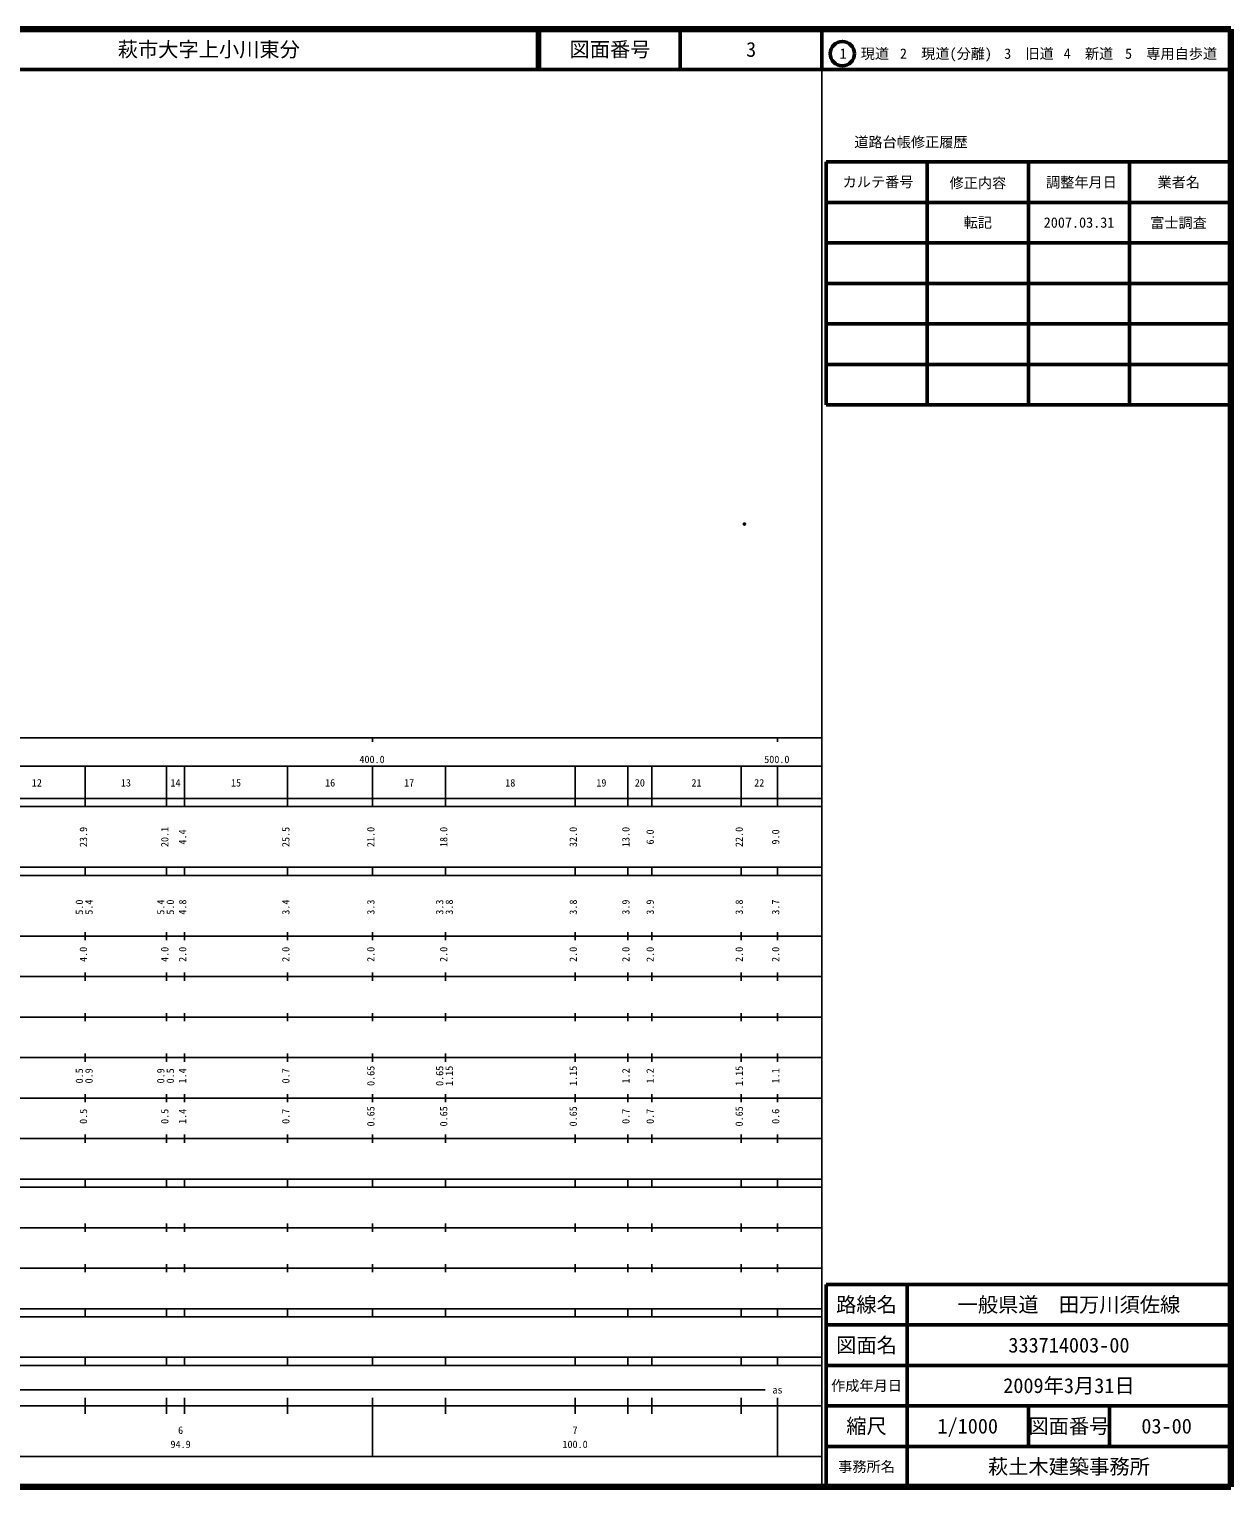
# Model space of a CAD drawing. Units: millimetres on the paper. Extents: x 40 to 680, y 20 to 380.
# Drawn here: x 383.1 to 680, y 20 to 380 of the extents above; entities that cross this region are included whole.
import ezdxf
from ezdxf.enums import TextEntityAlignment as Align

# ---------------------------------------------------------------- set-up
doc = ezdxf.new("R2010")
doc.units = ezdxf.units.MM
doc.header["$PDMODE"] = 32
doc.header["$PDSIZE"] = 0.5
doc.layers.add('M-OTRS', color=6, linetype='Continuous')
doc.layers.add('M-TTL-TXT', color=7, linetype='Continuous')
for name, color, linetype, lineweight in [('M-TTL', 2, 'Continuous', 140), ('M-TTL-BAND', 7, 'Continuous', 25), ('M-TTL-FRAM', 2, 'Continuous', 50), ('M-TTL-LINE', 7, 'Continuous', 50)]:
    doc.layers.add(name, color=color, linetype=linetype, lineweight=lineweight)
doc.styles.add('ＭＳ ゴシック', font='')
doc.styles.get('ＭＳ ゴシック').set_extended_font_data('MS Gothic')

msp = doc.modelspace()

# ---------------------------------------------------------------- linework, layer by layer
at = {"layer": 'M-OTRS'}
msp.add_point((559.819, 257.78), dxfattribs=at)
at = {"layer": 'M-TTL'}
for p, q in [((680, 380), (40, 380)), ((680, 20), (680, 380)), ((40, 20), (680, 20))]:
    msp.add_line(p, q, dxfattribs=at)
at = {"layer": 'M-TTL-BAND'}
for p, q in [((579, 20), (579, 370)), ((40, 205), (579, 205)), ((468, 205), (468, 204)), ((568, 205), (568, 204)), ((68, 198), (579, 198)), ((397, 188), (397, 198)), ((417.1, 188), (417.1, 198)), ((421.5, 188), (421.5, 198)), ((447, 188), (447, 198)), ((468, 188), (468, 198)), ((486, 188), (486, 198)), ((518, 188), (518, 198)), ((531, 188), (531, 198)), ((537, 188), (537, 198)), ((559, 188), (559, 198)), ((568, 188), (568, 198)), ((40, 190), (579, 190)), ((40, 188), (579, 188)), ((40, 173), (579, 173)), ((397, 171), (397, 173)), ((417.1, 171), (417.1, 173)), ((421.5, 171), (421.5, 173)), ((447, 171), (447, 173)), ((468, 171), (468, 173)), ((486, 171), (486, 173)), ((518, 171), (518, 173)), ((531, 171), (531, 173)), ((537, 171), (537, 173)), ((559, 171), (559, 173)), ((568, 171), (568, 173)), ((40, 171), (579, 171)), ((40, 156), (579, 156)), ((397, 155), (397, 157)), ((417.1, 155), (417.1, 157)), ((421.5, 155), (421.5, 157)), ((447, 155), (447, 157)), ((468, 155), (468, 157)), ((486, 155), (486, 157)), ((518, 155), (518, 157)), ((531, 155), (531, 157)), ((537, 155), (537, 157)), ((559, 155), (559, 157)), ((568, 155), (568, 157)), ((46, 146), (579, 146)), ((397, 145), (397, 147)), ((417.1, 145), (417.1, 147)), ((421.5, 145), (421.5, 147)), ((447, 145), (447, 147)), ((468, 145), (468, 147)), ((486, 145), (486, 147)), ((518, 145), (518, 147)), ((531, 145), (531, 147)), ((537, 145), (537, 147)), ((559, 145), (559, 147)), ((568, 145), (568, 147)), ((397, 135), (397, 137)), ((417.1, 135), (417.1, 137)), ((421.5, 135), (421.5, 137)), ((447, 135), (447, 137)), ((468, 135), (468, 137)), ((486, 135), (486, 137)), ((518, 135), (518, 137)), ((531, 135), (531, 137)), ((537, 135), (537, 137)), ((559, 135), (559, 137)), ((568, 135), (568, 137)), ((52, 136), (579, 136)), ((46, 126), (579, 126)), ((397, 125), (397, 127)), ((417.1, 125), (417.1, 127)), ((421.5, 125), (421.5, 127)), ((447, 125), (447, 127)), ((468, 125), (468, 127)), ((486, 125), (486, 127)), ((518, 125), (518, 127)), ((531, 125), (531, 127)), ((537, 125), (537, 127)), ((559, 125), (559, 127)), ((568, 125), (568, 127)), ((52, 116), (579, 116)), ((397, 115), (397, 117)), ((417.1, 115), (417.1, 117)), ((421.5, 115), (421.5, 117)), ((447, 115), (447, 117)), ((468, 115), (468, 117)), ((486, 115), (486, 117)), ((518, 115), (518, 117)), ((531, 115), (531, 117)), ((537, 115), (537, 117)), ((559, 115), (559, 117)), ((568, 115), (568, 117)), ((46, 106), (579, 106)), ((397, 105), (397, 107)), ((417.1, 105), (417.1, 107)), ((421.5, 105), (421.5, 107)), ((447, 105), (447, 107)), ((468, 105), (468, 107)), ((486, 105), (486, 107)), ((518, 105), (518, 107)), ((531, 105), (531, 107)), ((537, 105), (537, 107)), ((559, 105), (559, 107)), ((568, 105), (568, 107)), ((40, 96), (579, 96)), ((40, 94), (579, 94)), ((397, 94), (397, 96)), ((417.1, 94), (417.1, 96)), ((421.5, 94), (421.5, 96)), ((447, 94), (447, 96)), ((468, 94), (468, 96)), ((486, 94), (486, 96)), ((518, 94), (518, 96)), ((531, 94), (531, 96)), ((537, 94), (537, 96)), ((559, 94), (559, 96)), ((568, 94), (568, 96)), ((49, 84), (579, 84)), ((397, 83), (397, 85)), ((417.1, 83), (417.1, 85)), ((421.5, 83), (421.5, 85)), ((447, 83), (447, 85)), ((468, 83), (468, 85)), ((486, 83), (486, 85)), ((518, 83), (518, 85)), ((531, 83), (531, 85)), ((537, 83), (537, 85)), ((559, 83), (559, 85)), ((568, 83), (568, 85)), ((40, 74), (579, 74)), ((397, 73), (397, 75)), ((417.1, 73), (417.1, 75)), ((421.5, 73), (421.5, 75)), ((447, 73), (447, 75)), ((468, 73), (468, 75)), ((486, 73), (486, 75)), ((518, 73), (518, 75)), ((531, 73), (531, 75)), ((537, 73), (537, 75)), ((559, 73), (559, 75)), ((568, 73), (568, 75)), ((40, 64), (579, 64)), ((40, 62), (579, 62)), ((397, 62), (397, 64)), ((417.1, 62), (417.1, 64)), ((421.5, 62), (421.5, 64)), ((447, 62), (447, 64)), ((468, 62), (468, 64)), ((486, 62), (486, 64)), ((518, 62), (518, 64)), ((531, 62), (531, 64)), ((537, 62), (537, 64)), ((559, 62), (559, 64)), ((568, 62), (568, 64)), ((40, 52), (579, 52)), ((397, 50), (397, 52)), ((417.1, 50), (417.1, 52)), ((421.5, 50), (421.5, 52)), ((447, 50), (447, 52)), ((468, 50), (468, 52)), ((486, 50), (486, 52)), ((518, 50), (518, 52)), ((531, 50), (531, 52)), ((537, 50), (537, 52)), ((559, 50), (559, 52)), ((568, 50), (568, 52)), ((40, 50), (579, 50)), ((71, 44), (565, 44)), ((40, 40), (579, 40)), ((397, 38), (397, 42)), ((417.1, 38), (417.1, 42)), ((421.5, 38), (421.5, 42)), ((447, 38), (447, 42)), ((468, 27.5), (468, 42)), ((486, 38), (486, 42)), ((518, 38), (518, 42)), ((531, 38), (531, 42)), ((537, 38), (537, 42)), ((559, 38), (559, 42)), ((568, 27.5), (568, 42)), ((68, 27.5), (579, 27.5))]:
    msp.add_line(p, q, dxfattribs=at)
at = {"layer": 'M-TTL-FRAM'}
for p, q in [((580, 347.197), (580, 287.197)), ((580, 347.197), (680, 347.197)), ((580, 287.197), (680, 287.197)), ((680, 70), (580, 70)), ((580, 70), (580, 20))]:
    msp.add_line(p, q, dxfattribs=at)
at = {"layer": 'M-TTL-LINE'}
for p, q in [((508.747, 380), (508.747, 370)), ((509.247, 380), (509.247, 370)), ((543.997, 380), (543.997, 370)), ((579, 380), (579, 370)), ((40, 370), (680, 370)), ((605, 347.197), (605, 287.197)), ((630, 347.197), (630, 287.197)), ((655, 347.197), (655, 287.197)), ((580, 337.197), (680, 337.197)), ((580, 327.197), (680, 327.197)), ((580, 317.197), (680, 317.197)), ((580, 307.197), (680, 307.197)), ((580, 297.197), (680, 297.197)), ((600, 70), (600, 20)), ((680, 60), (580, 60)), ((680, 50), (580, 50)), ((680, 40), (580, 40)), ((630, 40), (630, 30)), ((650, 40), (650, 30)), ((680, 30), (580, 30))]:
    msp.add_line(p, q, dxfattribs=at)
msp.add_circle((584.031, 373.958), 3, dxfattribs=at)

# ---------------------------------------------------------------- texts
at = {"layer": 'M-TTL-BAND', "style": 'ＭＳ ゴシック'}
for s, p in [('400.0', (467.844, 198.195)), ('500.0', (567.844, 198.195)), ('12', (385.05, 192.405)), ('13', (407.05, 192.405)), ('14', (419.3, 192.405)), ('15', (434.25, 192.405)), ('16', (457.5, 192.405)), ('17', (477, 192.405)), ('18', (502, 192.405)), ('19', (524.5, 192.405)), ('20', (534, 192.405)), ('21', (548, 192.405)), ('22', (563.5, 192.405)), ('as', (568, 42.5)), ('6', (420.55, 32.523)), ('7', (518, 32.523)), ('94.9', (420.55, 29.033)), ('100.0', (518, 29.033))]:
    msp.add_text(s, height=1.833, dxfattribs=at).set_placement(p, align=Align.BOTTOM_CENTER)
for s, p in [('23.9', (398, 180.5)), ('20.1', (418.1, 180.5)), ('4.4', (422.5, 180.5)), ('25.5', (448, 180.5)), ('21.0', (469, 180.5)), ('18.0', (487, 180.5)), ('32.0', (519, 180.5)), ('13.0', (532, 180.5)), ('6.0', (538, 180.5)), ('22.0', (560, 180.5)), ('9.0', (569, 180.5)), ('5.0', (397, 163.174)), ('5.4', (399.37, 163.174)), ('5.4', (417.1, 163.174)), ('5.0', (419.47, 163.174)), ('4.8', (422.5, 163.174)), ('3.4', (448, 163.174)), ('3.3', (469, 163.174)), ('3.3', (486, 163.174)), ('3.8', (488.37, 163.174)), ('3.8', (519, 163.174)), ('3.9', (532, 163.174)), ('3.9', (538, 163.174)), ('3.8', (560, 163.174)), ('3.7', (569, 163.174)), ('4.0', (398, 151.5)), ('4.0', (418.1, 151.5)), ('2.0', (422.5, 151.5)), ('2.0', (448, 151.5)), ('2.0', (469, 151.5)), ('2.0', (487, 151.5)), ('2.0', (519, 151.5)), ('2.0', (532, 151.5)), ('2.0', (538, 151.5)), ('2.0', (560, 151.5)), ('2.0', (569, 151.5)), ('0.5', (397, 121.5)), ('0.9', (399.37, 121.5)), ('0.9', (417.1, 121.5)), ('0.5', (419.47, 121.5)), ('1.4', (422.5, 121.5)), ('0.7', (448, 121.5)), ('0.65', (469, 121.5)), ('0.65', (486, 121.5)), ('1.15', (488.37, 121.5)), ('1.15', (519, 121.5)), ('1.2', (532, 121.5)), ('1.2', (538, 121.5)), ('1.15', (560, 121.5)), ('1.1', (569, 121.5)), ('0.5', (398, 111.5)), ('0.5', (418.1, 111.5)), ('1.4', (422.5, 111.5)), ('0.7', (448, 111.5)), ('0.65', (469, 111.5)), ('0.65', (487, 111.5)), ('0.65', (519, 111.5)), ('0.7', (532, 111.5)), ('0.7', (538, 111.5)), ('0.65', (560, 111.5)), ('0.6', (569, 111.5))]:
    msp.add_text(s, height=1.833, rotation=90, dxfattribs=at).set_placement(p, align=Align.BOTTOM_CENTER)
at = {"layer": 'M-TTL-TXT', "style": 'ＭＳ ゴシック'}
msp.add_text('萩市大字上小川東分', height=3.666, dxfattribs=at).set_placement((405.024, 375), align=Align.MIDDLE_LEFT)
for s, height, p in [('図面番号', 3.666, (526.622, 375)), ('3', 3.666, (561.497, 375)), ('1\u3000現道', 2.566, (589.448, 373.958)), ('2\u3000現道(分離)', 2.566, (609.619, 373.958)), ('3\u3000旧道', 2.566, (630.121, 373.958)), ('4\u3000新道', 2.566, (644.824, 373.958)), ('5\u3000専用自歩道', 2.566, (665.228, 373.958)), ('道路台帳修正履歴', 2.566, (600.968, 352.113)), ('カルテ番号', 2.566, (592.839, 342.277)), ('修正内容', 2.566, (617.509, 342.023)), ('調整年月日', 2.566, (643.089, 342.197)), ('業者名', 2.566, (667.134, 342.197)), ('転記', 2.566, (617.5, 332.245)), ('2007.03.31', 2.566, (642.5, 332.245)), ('富士調査', 2.566, (667.077, 332.189)), ('路線名', 3.666, (590, 65)), ('路線名', 3.666, (590, 65)), ('一般県道\u3000田万川須佐線', 3.666, (640, 65)), ('図面名', 3.666, (590, 55)), ('図面名', 3.666, (590, 55)), ('333714003-00', 3.666, (640, 55)), ('2009年3月31日', 3.666, (640, 45)), ('作成年月日', 2.566, (590, 45)), ('作成年月日', 2.566, (590, 45)), ('縮尺', 3.666, (590, 35)), ('縮尺', 3.666, (590, 35)), ('1/1000', 3.666, (615, 35)), ('図面番号', 3.666, (640, 35)), ('図面番号', 3.666, (640, 35)), ('03-00', 3.666, (664.125, 35)), ('事務所名', 2.566, (590, 25)), ('事務所名', 2.566, (590, 25)), ('萩土木建築事務所', 3.666, (640, 25))]:
    msp.add_text(s, height=height, dxfattribs=at).set_placement(p, align=Align.MIDDLE_CENTER)

doc.saveas('drawing.dxf')
